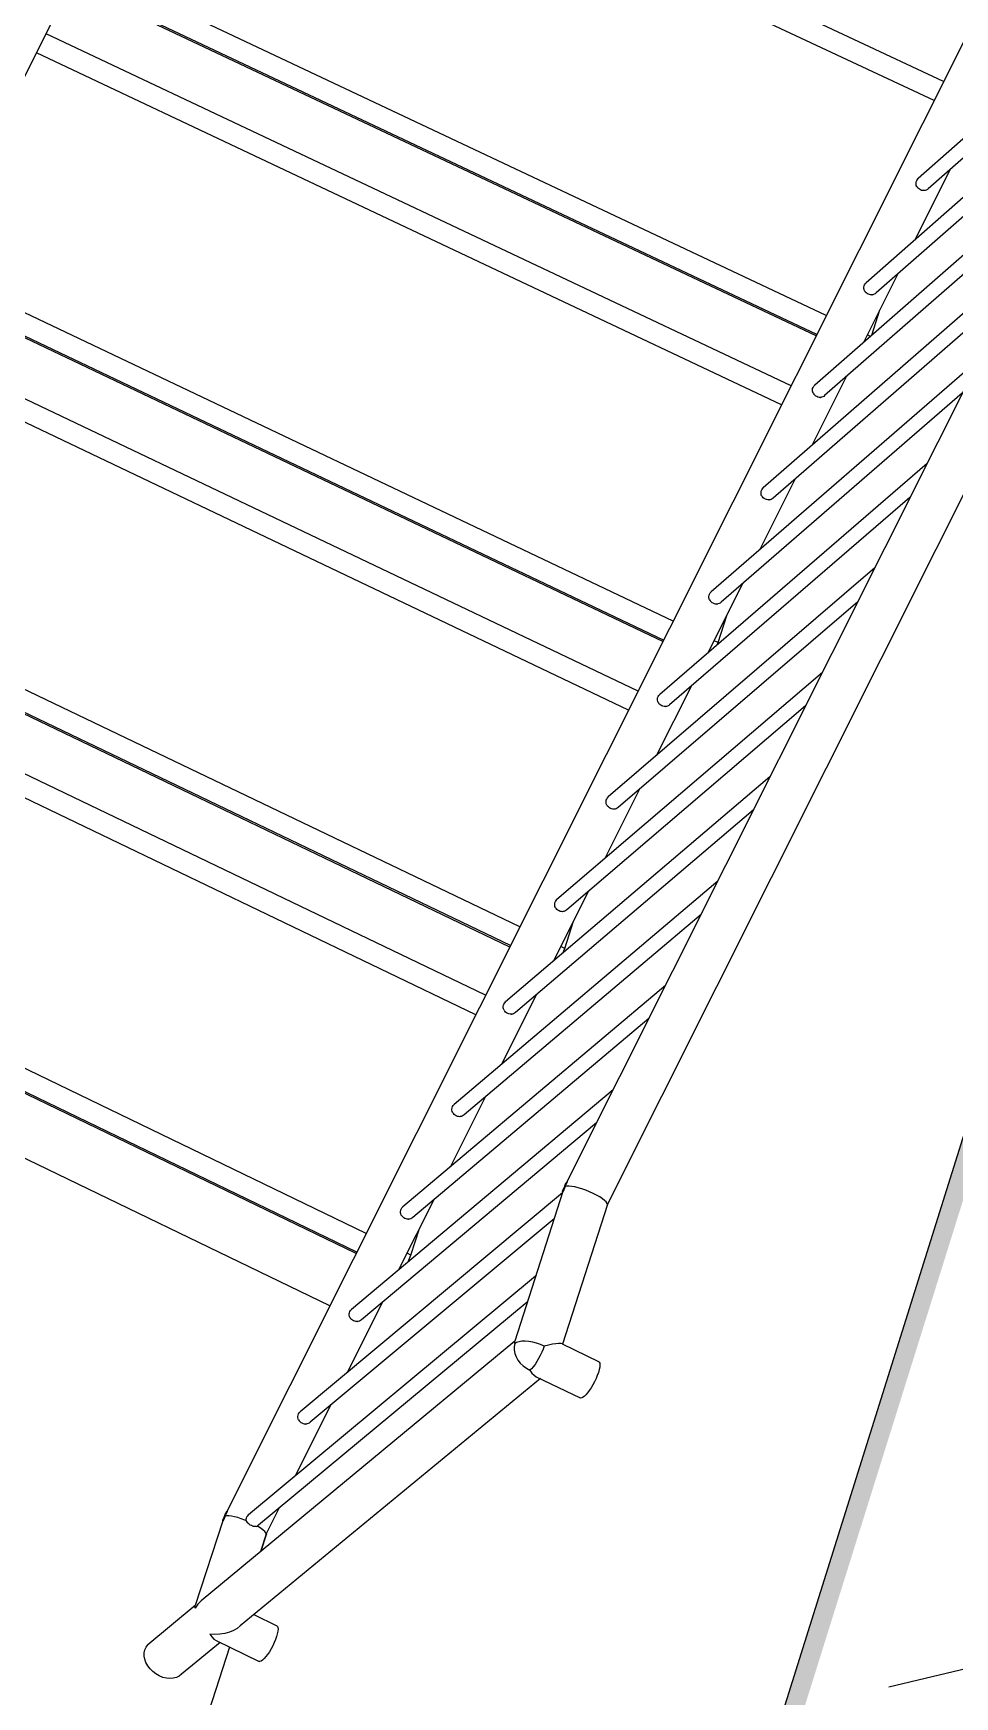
# Model space of a CAD drawing. Header units: millimetres. Extents: x 13967 to 26400, y -11617 to -3396.
# Drawn here: x 25211 to 25553, y -10038 to -9420 of the extents above; entities that cross this region are included whole.
import ezdxf

# ---------------------------------------------------------------- set-up
doc = ezdxf.new("R2010")
doc.units = ezdxf.units.MM
doc.header["$MEASUREMENT"] = 0
for name, color, linetype in [('NewA-Ee_25_10-M_WallsExternal', 7, 'Continuous'), ('NewA-Ee_35_10-M_StairsInternal', 7, 'Continuous'), ('NewA-Ss_25_15_60_05-M_BalustradeAndGuardingSystems', 7, 'Continuous')]:
    doc.layers.add(name, color=color, linetype=linetype)

# ---------------------------------------------------------------- blocks, each defined once
blk = doc.blocks.new('Section Elem_2_1', base_point=(20019.04, -7720.32))
at = {"layer": 'NewA-Ee_25_10-M_WallsExternal', "linetype": 'Continuous'}
h = blk.add_hatch(dxfattribs=at)
h.set_pattern_fill('Insulation_0001', color=256, style=0, pattern_type=2)
h.set_pattern_definition([(13.4264, (20019.04, -7720.32), (-67.4042, 105.7122), []), (13.4264, (20005.55, -7699.18), (-67.4042, 105.7122), [])])
h.paths.add_polyline_path([(25458.98, -10259.02), (25451.65, -10282.56), (25479.94, -10296.49), (26254.06, -7795.12), (26229.1, -7784.7), (26224.15, -7800.61)])
h = blk.add_hatch(dxfattribs=at)
h.set_pattern_fill('Plaster_0001', color=256, style=0, pattern_type=2)
h.set_pattern_definition([(335.569, (20019.036, -7720.324), (7.73549, 24.71014), [0, -20.93888]), (335.569, (20032.436, -7712.3), (7.73549, 24.71014), [0, -20.93888])])
h.paths.add_polyline_path([(25433.58, -10222.12), (25440.14, -10225.35), (26200.36, -7795.31), (26194.55, -7792.88)])
for p, q in [((25862, -8854.46), (25435.29, -10216.67)), ((25297.55, -9977.82), (25295.43, -9984.34)), ((25283.87, -10019.91), (25208.54, -10251.69))]:
    blk.add_line(p, q, dxfattribs=at)
blk = doc.blocks.new('Section Elem_103_1', base_point=(20019.04, -7720.32))
at = {"layer": 'NewA-Ee_35_10-M_StairsInternal', "linetype": 'Continuous'}
for p, q in [((25549.14, -9438.12), (25271.87, -9308.09)), ((25545.57, -9445.25), (25268.33, -9315.17)), ((25505.55, -9525.11), (25228.64, -9394.46)), ((25501.75, -9532.69), (25224.87, -9401.98)), ((25502.02, -9532.15), (25225.14, -9401.44)), ((25492.45, -9551.26), (25215.65, -9420.41)), ((25488.89, -9558.35), (25212.12, -9427.46)), ((25448.62, -9638.71), (25172.18, -9507.24)), ((25444.85, -9646.25), (25168.43, -9514.73)), ((25445.11, -9645.73), (25168.7, -9514.21)), ((25522.46, -9532.42), (25525.47, -9523.01)), ((25435.63, -9664.64), (25159.29, -9532.99)), ((25521.96, -9532.85), (25520.81, -9532.31)), ((25432.09, -9671.71), (25155.78, -9540)), ((25391.71, -9752.28), (25115.74, -9619.99)), ((25387.96, -9759.78), (25112.01, -9627.44)), ((25388.21, -9759.27), (25112.27, -9626.93)), ((25465.31, -9646.65), (25468.54, -9636.61)), ((25378.98, -9777.7), (25103.11, -9645.23)), ((25465.31, -9646.65), (25463.86, -9645.96)), ((25464.97, -9647.49), (25465.31, -9646.65)), ((25375.36, -9784.92), (25099.52, -9652.4)), ((25334.61, -9866.23), (25064.91, -9735.94)), ((25330.87, -9873.69), (25062.21, -9743.83)), ((25331.12, -9873.19), (25062.39, -9743.3)), ((25408.38, -9760.27), (25411.64, -9750.16)), ((25408.38, -9760.27), (25406.92, -9759.57)), ((25407.64, -9762.08), (25408.38, -9760.27)), ((25321.11, -9893.17), (25055.16, -9764.44)), ((25351.2, -9874.25), (25354.4, -9864.37)), ((25351.2, -9874.25), (25349.79, -9873.57)), ((25350.22, -9876.71), (25351.2, -9874.25))]:
    blk.add_line(p, q, dxfattribs=at)
blk = doc.blocks.new('Section Elem_108_1', base_point=(20019.04, -7720.32))
at = {"layer": 'NewA-Ss_25_15_60_05-M_BalustradeAndGuardingSystems', "linetype": 'Continuous'}
for p, q in [((25812.85, -8911.87), (25282.73, -9969.77)), ((25080.52, -9690.35), (25369.96, -9112.14)), ((25702.76, -9261.29), (25409.04, -9847.3)), ((25424.11, -9855.74), (25716.5, -9272.41)), ((25640.83, -9384.85), (25539.72, -9474.19)), ((25634.33, -9397.82), (25543.43, -9478.03)), ((25621.07, -9424.27), (25520.33, -9512.9)), ((25614.61, -9437.17), (25524.03, -9516.73)), ((25601.61, -9463.09), (25501.23, -9551.01)), ((25595.18, -9475.92), (25504.93, -9554.85)), ((25538.59, -9496.83), (25551.65, -9470.77)), ((25538.88, -9475.89), (25538.96, -9475.43)), ((25538.88, -9476.34), (25538.88, -9475.89)), ((25538.96, -9475.43), (25539.13, -9474.99)), ((25539.13, -9474.99), (25539.39, -9474.57)), ((25539.39, -9474.57), (25539.72, -9474.19)), ((25539.72, -9474.19), (25539.83, -9474.1)), ((25538.98, -9476.78), (25538.88, -9476.34)), ((25539.17, -9477.19), (25538.98, -9476.78)), ((25539.17, -9477.19), (25539.37, -9477.47)), ((25539.43, -9477.56), (25539.37, -9477.47)), ((25539.74, -9477.91), (25539.43, -9477.56)), ((25540.11, -9478.2), (25539.74, -9477.91)), ((25540.53, -9478.41), (25540.11, -9478.2)), ((25540.95, -9478.59), (25540.53, -9478.41)), ((25541.39, -9478.69), (25540.95, -9478.59)), ((25541.85, -9478.7), (25541.39, -9478.69)), ((25541.85, -9478.7), (25541.96, -9478.68)), ((25542.28, -9478.65), (25541.96, -9478.68)), ((25542.69, -9478.52), (25542.28, -9478.65)), ((25543.08, -9478.31), (25542.69, -9478.52)), ((25543.43, -9478.03), (25543.08, -9478.31)), ((25543.45, -9478), (25543.43, -9478.03)), ((25582.16, -9501.9), (25482.13, -9589.12)), ((25519.43, -9535.07), (25532.22, -9509.54)), ((25519.74, -9513.69), (25520, -9513.27)), ((25520, -9513.27), (25520.33, -9512.9)), ((25520.33, -9512.9), (25520.44, -9512.81)), ((25575.76, -9514.67), (25485.82, -9592.97)), ((25519.48, -9514.59), (25519.56, -9514.13)), ((25519.49, -9515.04), (25519.48, -9514.59)), ((25519.58, -9515.48), (25519.49, -9515.04)), ((25519.56, -9514.13), (25519.74, -9513.69)), ((25519.77, -9515.89), (25519.58, -9515.48)), ((25519.77, -9515.89), (25519.98, -9516.17)), ((25520.03, -9516.27), (25519.98, -9516.17)), ((25520.34, -9516.62), (25520.03, -9516.27)), ((25520.71, -9516.9), (25520.34, -9516.62)), ((25521.13, -9517.12), (25520.71, -9516.9)), ((25521.55, -9517.3), (25521.13, -9517.12)), ((25522, -9517.4), (25521.55, -9517.3)), ((25522.45, -9517.41), (25522, -9517.4)), ((25522.45, -9517.41), (25522.56, -9517.39)), ((25522.88, -9517.36), (25522.56, -9517.39)), ((25523.29, -9517.23), (25522.88, -9517.36)), ((25523.68, -9517.02), (25523.29, -9517.23)), ((25524.03, -9516.73), (25523.68, -9517.02)), ((25562.41, -9541.31), (25462.74, -9627.81)), ((25500.26, -9573.31), (25513.09, -9547.71)), ((25556.05, -9554), (25466.43, -9631.67)), ((25500.38, -9552.71), (25500.46, -9552.25)), ((25500.39, -9553.16), (25500.38, -9552.71)), ((25500.48, -9553.6), (25500.39, -9553.16)), ((25500.46, -9552.25), (25500.64, -9551.81)), ((25500.67, -9554.01), (25500.48, -9553.6)), ((25500.64, -9551.81), (25500.89, -9551.39)), ((25500.67, -9554.01), (25500.87, -9554.29)), ((25500.93, -9554.39), (25500.87, -9554.29)), ((25500.89, -9551.39), (25501.23, -9551.01)), ((25501.24, -9554.73), (25500.93, -9554.39)), ((25501.23, -9551.01), (25501.34, -9550.92)), ((25501.61, -9555.02), (25501.24, -9554.73)), ((25502.03, -9555.24), (25501.61, -9555.02)), ((25502.45, -9555.42), (25502.03, -9555.24)), ((25502.89, -9555.52), (25502.45, -9555.42)), ((25503.35, -9555.53), (25502.89, -9555.52)), ((25503.35, -9555.53), (25503.46, -9555.51)), ((25503.78, -9555.48), (25503.46, -9555.51)), ((25504.19, -9555.35), (25503.78, -9555.48)), ((25504.58, -9555.14), (25504.19, -9555.35)), ((25504.93, -9554.85), (25504.58, -9555.14)), ((25542.96, -9580.11), (25443.65, -9665.92)), ((25480.81, -9612.13), (25493.96, -9585.88)), ((25536.63, -9592.74), (25447.34, -9669.77)), ((25481.28, -9590.82), (25481.37, -9590.36)), ((25481.29, -9591.27), (25481.28, -9590.82)), ((25481.38, -9591.71), (25481.29, -9591.27)), ((25481.37, -9590.36), (25481.54, -9589.92)), ((25481.57, -9592.12), (25481.38, -9591.71)), ((25481.54, -9589.92), (25481.8, -9589.5)), ((25481.57, -9592.12), (25481.77, -9592.4)), ((25481.83, -9592.5), (25481.77, -9592.4)), ((25481.8, -9589.5), (25482.13, -9589.12)), ((25482.14, -9592.85), (25481.83, -9592.5)), ((25482.13, -9589.12), (25482.24, -9589.03)), ((25482.51, -9593.14), (25482.14, -9592.85)), ((25482.93, -9593.36), (25482.51, -9593.14)), ((25483.35, -9593.53), (25482.93, -9593.36)), ((25483.79, -9593.63), (25483.35, -9593.53)), ((25484.25, -9593.64), (25483.79, -9593.63)), ((25484.25, -9593.64), (25484.36, -9593.63)), ((25484.68, -9593.59), (25484.36, -9593.63)), ((25485.09, -9593.47), (25484.68, -9593.59)), ((25485.47, -9593.26), (25485.09, -9593.47)), ((25485.82, -9592.97), (25485.47, -9593.26)), ((25523.51, -9618.91), (25424.55, -9704.01)), ((25461.65, -9650.36), (25474.54, -9624.64)), ((25461.89, -9629.51), (25461.98, -9629.05)), ((25461.9, -9629.96), (25461.89, -9629.51)), ((25461.99, -9630.4), (25461.9, -9629.96)), ((25461.98, -9629.05), (25462.15, -9628.61)), ((25462.18, -9630.81), (25461.99, -9630.4)), ((25462.15, -9628.61), (25462.41, -9628.19)), ((25462.18, -9630.81), (25462.38, -9631.1)), ((25462.41, -9628.19), (25462.74, -9627.81)), ((25462.74, -9627.81), (25462.85, -9627.72)), ((25517.22, -9631.48), (25428.24, -9707.87)), ((25462.44, -9631.19), (25462.38, -9631.1)), ((25462.75, -9631.54), (25462.44, -9631.19)), ((25463.12, -9631.83), (25462.75, -9631.54)), ((25463.54, -9632.05), (25463.12, -9631.83)), ((25463.96, -9632.23), (25463.54, -9632.05)), ((25464.4, -9632.33), (25463.96, -9632.23)), ((25464.86, -9632.34), (25464.4, -9632.33)), ((25464.86, -9632.34), (25464.97, -9632.32)), ((25465.29, -9632.29), (25464.97, -9632.32)), ((25465.7, -9632.16), (25465.29, -9632.29)), ((25466.08, -9631.95), (25465.7, -9632.16)), ((25466.43, -9631.67), (25466.08, -9631.95)), ((25504.07, -9657.71), (25405.46, -9742.11)), ((25442.49, -9688.59), (25455.42, -9662.8)), ((25442.8, -9667.61), (25442.88, -9667.15)), ((25442.8, -9668.06), (25442.8, -9667.61)), ((25442.88, -9667.15), (25443.06, -9666.71)), ((25443.06, -9666.71), (25443.31, -9666.29)), ((25443.31, -9666.29), (25443.65, -9665.92)), ((25443.65, -9665.92), (25443.76, -9665.82)), ((25497.8, -9670.2), (25409.15, -9745.97)), ((25442.9, -9668.5), (25442.8, -9668.06)), ((25443.09, -9668.92), (25442.9, -9668.5)), ((25443.09, -9668.92), (25443.29, -9669.2)), ((25443.35, -9669.29), (25443.29, -9669.2)), ((25443.65, -9669.64), (25443.35, -9669.29)), ((25444.02, -9669.93), (25443.65, -9669.64)), ((25444.44, -9670.16), (25444.02, -9669.93)), ((25444.86, -9670.33), (25444.44, -9670.16)), ((25445.3, -9670.43), (25444.86, -9670.33)), ((25445.76, -9670.45), (25445.3, -9670.43)), ((25445.76, -9670.45), (25445.87, -9670.43)), ((25446.19, -9670.4), (25445.87, -9670.43)), ((25446.6, -9670.27), (25446.19, -9670.4)), ((25446.99, -9670.06), (25446.6, -9670.27)), ((25447.34, -9669.77), (25446.99, -9670.06)), ((25484.62, -9696.5), (25386.38, -9780.2)), ((25423.34, -9726.81), (25436.29, -9700.96)), ((25423.79, -9705.25), (25423.96, -9704.81)), ((25423.96, -9704.81), (25424.22, -9704.39)), ((25424.22, -9704.39), (25424.55, -9704.01)), ((25424.55, -9704.01), (25424.67, -9703.92)), ((25478.4, -9708.93), (25390.06, -9784.06)), ((25423.71, -9705.71), (25423.79, -9705.25)), ((25423.71, -9706.16), (25423.71, -9705.71)), ((25423.81, -9706.6), (25423.71, -9706.16)), ((25423.99, -9707.02), (25423.81, -9706.6)), ((25423.99, -9707.02), (25424.2, -9707.3)), ((25424.25, -9707.39), (25424.2, -9707.3)), ((25424.56, -9707.74), (25424.25, -9707.39)), ((25424.93, -9708.03), (25424.56, -9707.74)), ((25425.35, -9708.26), (25424.93, -9708.03)), ((25425.77, -9708.44), (25425.35, -9708.26)), ((25426.21, -9708.53), (25425.77, -9708.44)), ((25426.67, -9708.55), (25426.21, -9708.53)), ((25426.67, -9708.55), (25426.78, -9708.53)), ((25427.1, -9708.5), (25426.78, -9708.53)), ((25427.51, -9708.37), (25427.1, -9708.5)), ((25427.89, -9708.16), (25427.51, -9708.37)), ((25428.24, -9707.87), (25427.89, -9708.16)), ((25465.18, -9735.29), (25367.29, -9818.28)), ((25404.19, -9765.02), (25417.17, -9739.11)), ((25405.46, -9742.11), (25405.58, -9742.01)), ((25458.99, -9747.65), (25370.97, -9822.15)), ((25404.62, -9743.8), (25404.7, -9743.34)), ((25404.62, -9744.26), (25404.62, -9743.8)), ((25404.72, -9744.7), (25404.62, -9744.26)), ((25404.7, -9743.34), (25404.88, -9742.9)), ((25404.9, -9745.11), (25404.72, -9744.7)), ((25404.88, -9742.9), (25405.13, -9742.48)), ((25404.9, -9745.11), (25405.11, -9745.39)), ((25405.16, -9745.49), (25405.11, -9745.39)), ((25405.13, -9742.48), (25405.46, -9742.11)), ((25405.47, -9745.84), (25405.16, -9745.49)), ((25405.84, -9746.13), (25405.47, -9745.84)), ((25406.26, -9746.35), (25405.84, -9746.13)), ((25406.68, -9746.53), (25406.26, -9746.35)), ((25407.12, -9746.63), (25406.68, -9746.53)), ((25407.58, -9746.64), (25407.12, -9746.63)), ((25407.58, -9746.64), (25407.68, -9746.63)), ((25408, -9746.6), (25407.68, -9746.63)), ((25408.41, -9746.47), (25408, -9746.6)), ((25408.8, -9746.26), (25408.41, -9746.47)), ((25409.15, -9745.97), (25408.8, -9746.26)), ((25445.75, -9774.07), (25348.21, -9856.36)), ((25385.04, -9803.23), (25398.05, -9777.27)), ((25385.53, -9781.89), (25385.61, -9781.43)), ((25385.53, -9782.34), (25385.53, -9781.89)), ((25385.63, -9782.79), (25385.53, -9782.34)), ((25385.61, -9781.43), (25385.79, -9780.99)), ((25385.82, -9783.2), (25385.63, -9782.79)), ((25385.79, -9780.99), (25386.05, -9780.57)), ((25385.82, -9783.2), (25386.02, -9783.48)), ((25386.07, -9783.58), (25386.02, -9783.48)), ((25386.05, -9780.57), (25386.38, -9780.2)), ((25386.38, -9783.93), (25386.07, -9783.58)), ((25386.38, -9780.2), (25386.49, -9780.1)), ((25386.75, -9784.22), (25386.38, -9783.93)), ((25387.17, -9784.44), (25386.75, -9784.22)), ((25387.59, -9784.62), (25387.17, -9784.44)), ((25388.03, -9784.72), (25387.59, -9784.62)), ((25388.49, -9784.74), (25388.03, -9784.72)), ((25388.49, -9784.74), (25388.59, -9784.72)), ((25388.91, -9784.69), (25388.59, -9784.72)), ((25389.32, -9784.56), (25388.91, -9784.69)), ((25389.71, -9784.35), (25389.32, -9784.56)), ((25390.06, -9784.06), (25389.71, -9784.35)), ((25439.58, -9786.36), (25351.89, -9860.24)), ((25426.31, -9812.85), (25329.13, -9894.43)), ((25365.89, -9841.44), (25378.94, -9815.41)), ((25366.44, -9819.97), (25366.53, -9819.52)), ((25366.45, -9820.43), (25366.44, -9819.97)), ((25366.55, -9820.87), (25366.45, -9820.43)), ((25366.53, -9819.52), (25366.7, -9819.07)), ((25366.73, -9821.29), (25366.55, -9820.87)), ((25366.7, -9819.07), (25366.96, -9818.66)), ((25366.73, -9821.29), (25366.93, -9821.57)), ((25366.99, -9821.67), (25366.93, -9821.57)), ((25366.96, -9818.66), (25367.29, -9818.28)), ((25367.29, -9822.02), (25366.99, -9821.67)), ((25367.66, -9822.31), (25367.29, -9822.02)), ((25368.08, -9822.53), (25367.66, -9822.31)), ((25370.62, -9822.44), (25370.24, -9822.65)), ((25370.97, -9822.15), (25370.62, -9822.44)), ((25420.18, -9825.07), (25332.8, -9898.32)), ((25368.5, -9822.71), (25368.08, -9822.53)), ((25368.94, -9822.81), (25368.5, -9822.71)), ((25369.4, -9822.83), (25368.94, -9822.81)), ((25369.4, -9822.83), (25369.51, -9822.81)), ((25369.83, -9822.78), (25369.51, -9822.81)), ((25370.24, -9822.65), (25369.83, -9822.78)), ((25408.54, -9848.79), (25409.36, -9846.94)), ((25409.08, -9847.12), (25408.61, -9847.66)), ((25409.36, -9846.94), (25409.08, -9847.12)), ((25407.49, -9851.1), (25310.05, -9932.51)), ((25407.65, -9850.62), (25389.79, -9906.21)), ((25408.17, -9849.04), (25407.44, -9850.5)), ((25407.65, -9850.57), (25407.44, -9850.5)), ((25407.44, -9850.5), (25407.46, -9850.56)), ((25407.46, -9850.56), (25407.63, -9850.66)), ((25407.83, -9850.64), (25407.65, -9850.57)), ((25407.67, -9850.59), (25407.65, -9850.62)), ((25407.83, -9850.64), (25407.67, -9850.59)), ((25408.54, -9848.79), (25407.83, -9850.64)), ((25408.4, -9848.29), (25408.13, -9849.12)), ((25408.17, -9849.04), (25408.54, -9848.79)), ((25408.61, -9847.66), (25408.4, -9848.29)), ((25409.14, -9848.65), (25408.54, -9848.79)), ((25409.95, -9848.62), (25409.14, -9848.65)), ((25410.95, -9848.71), (25409.95, -9848.62)), ((25412.11, -9848.92), (25410.95, -9848.71)), ((25413.39, -9849.23), (25412.11, -9848.92)), ((25414.75, -9849.64), (25413.39, -9849.23)), ((25416.15, -9850.13), (25414.75, -9849.64)), ((25417.55, -9850.7), (25416.15, -9850.13)), ((25418.91, -9851.31), (25417.55, -9850.7)), ((25420.19, -9851.96), (25418.91, -9851.31)), ((25421.34, -9852.63), (25420.19, -9851.96)), ((25422.33, -9853.29), (25421.34, -9852.63)), ((25423.13, -9853.92), (25422.33, -9853.29)), ((25346.75, -9879.64), (25359.82, -9853.55)), ((25347.36, -9858.05), (25347.45, -9857.6)), ((25347.37, -9858.51), (25347.36, -9858.05)), ((25347.46, -9858.95), (25347.37, -9858.51)), ((25347.45, -9857.6), (25347.62, -9857.15)), ((25347.65, -9859.37), (25347.46, -9858.95)), ((25347.62, -9857.15), (25347.88, -9856.74)), ((25347.65, -9859.37), (25347.85, -9859.65)), ((25347.88, -9856.74), (25348.21, -9856.36)), ((25348.21, -9856.36), (25348.33, -9856.26)), ((25424.19, -9855.48), (25407.58, -9907.38)), ((25423.72, -9854.51), (25423.13, -9853.92)), ((25424.08, -9855.04), (25423.72, -9854.51)), ((25424.19, -9855.48), (25424.08, -9855.04)), ((25404.39, -9860.77), (25313.72, -9936.39)), ((25347.9, -9859.75), (25347.85, -9859.65)), ((25348.21, -9860.1), (25347.9, -9859.75)), ((25348.58, -9860.39), (25348.21, -9860.1)), ((25349, -9860.62), (25348.58, -9860.39)), ((25349.41, -9860.8), (25349, -9860.62)), ((25349.86, -9860.89), (25349.41, -9860.8)), ((25350.31, -9860.91), (25349.86, -9860.89)), ((25350.31, -9860.91), (25350.42, -9860.89)), ((25350.74, -9860.86), (25350.42, -9860.89)), ((25351.15, -9860.73), (25350.74, -9860.86)), ((25351.54, -9860.52), (25351.15, -9860.73)), ((25351.89, -9860.24), (25351.54, -9860.52)), ((25397.54, -9882.09), (25290.89, -9970.73)), ((25394.44, -9891.74), (25294.57, -9974.62)), ((25327.6, -9917.84), (25340.71, -9891.69)), ((25328.28, -9896.13), (25328.37, -9895.67)), ((25328.29, -9896.58), (25328.28, -9896.13)), ((25328.38, -9897.03), (25328.29, -9896.58)), ((25328.37, -9895.67), (25328.54, -9895.23)), ((25328.54, -9895.23), (25328.8, -9894.81)), ((25328.8, -9894.81), (25329.13, -9894.43)), ((25329.13, -9894.43), (25329.25, -9894.34)), ((25328.57, -9897.44), (25328.38, -9897.03)), ((25328.57, -9897.44), (25328.77, -9897.73)), ((25328.82, -9897.82), (25328.77, -9897.73)), ((25329.13, -9898.18), (25328.82, -9897.82)), ((25329.5, -9898.47), (25329.13, -9898.18)), ((25329.91, -9898.69), (25329.5, -9898.47)), ((25330.33, -9898.87), (25329.91, -9898.69)), ((25330.78, -9898.97), (25330.33, -9898.87)), ((25331.23, -9898.99), (25330.78, -9898.97)), ((25331.23, -9898.99), (25331.34, -9898.97)), ((25331.66, -9898.94), (25331.34, -9898.97)), ((25332.07, -9898.81), (25331.66, -9898.94)), ((25332.45, -9898.6), (25332.07, -9898.81)), ((25332.8, -9898.32), (25332.45, -9898.6)), ((25389.79, -9906.21), (25273.27, -10002.68)), ((25389.79, -9907.17), (25389.56, -9908.31)), ((25389.56, -9908.31), (25389.57, -9909.52)), ((25389.68, -9906.63), (25389.79, -9906.21)), ((25389.79, -9907.17), (25389.68, -9906.63)), ((25390.48, -9906.75), (25389.79, -9907.17)), ((25391.38, -9906.46), (25390.48, -9906.75)), ((25392.47, -9906.29), (25391.38, -9906.46)), ((25393.7, -9906.27), (25392.47, -9906.29)), ((25395.05, -9906.38), (25393.7, -9906.27)), ((25396.46, -9906.63), (25395.05, -9906.38)), ((25397.91, -9907.01), (25396.46, -9906.63)), ((25399.34, -9907.5), (25397.91, -9907.01)), ((25400.71, -9908.1), (25399.34, -9907.5)), ((25400.71, -9908.1), (25400.31, -9909.22)), ((25402.33, -9907.7), (25400.71, -9908.1)), ((25403.79, -9907.39), (25402.33, -9907.7)), ((25405.06, -9907.2), (25403.79, -9907.39)), ((25406.1, -9907.11), (25405.06, -9907.2)), ((25406.87, -9907.13), (25406.1, -9907.11)), ((25407.35, -9907.27), (25406.87, -9907.13)), ((25407.35, -9907.27), (25420.91, -9913.83)), ((25389.57, -9909.52), (25389.81, -9910.77)), ((25389.81, -9910.77), (25390.28, -9912.03)), ((25390.28, -9912.03), (25390.97, -9913.25)), ((25390.97, -9913.25), (25391.86, -9914.39)), ((25391.86, -9914.39), (25392.91, -9915.43)), ((25397.32, -9914.86), (25396.65, -9915.75)), ((25397.99, -9913.84), (25397.32, -9914.86)), ((25398.65, -9912.74), (25397.99, -9913.84)), ((25399.27, -9911.58), (25398.65, -9912.74)), ((25399.83, -9910.39), (25399.27, -9911.58)), ((25400.31, -9909.22), (25399.83, -9910.39)), ((25420.91, -9913.83), (25421.19, -9914.06)), ((25421.19, -9914.06), (25421.36, -9914.48)), ((25421.41, -9915.1), (25421.34, -9915.88)), ((25421.36, -9914.48), (25421.41, -9915.1)), ((25399.3, -9920.17), (25287.73, -10012.08)), ((25392.91, -9915.43), (25394.1, -9916.33)), ((25394.1, -9916.33), (25395.39, -9917.06)), ((25396, -9916.49), (25395.39, -9917.06)), ((25395.39, -9917.06), (25396.16, -9918.08)), ((25396.65, -9915.75), (25396, -9916.49)), ((25396.16, -9918.08), (25396.97, -9918.88)), ((25396.97, -9918.88), (25397.79, -9919.44)), ((25397.79, -9919.44), (25414.13, -9927.34)), ((25419.42, -9921.32), (25418.8, -9922.48)), ((25419.98, -9920.13), (25419.42, -9921.32)), ((25420.47, -9918.96), (25419.98, -9920.13)), ((25420.86, -9917.84), (25420.47, -9918.96)), ((25421.16, -9916.8), (25420.86, -9917.84)), ((25421.34, -9915.88), (25421.16, -9916.8)), ((25414.51, -9927.37), (25414.13, -9927.34)), ((25414.99, -9927.19), (25414.51, -9927.37)), ((25415.53, -9926.81), (25414.99, -9927.19)), ((25416.14, -9926.24), (25415.53, -9926.81)), ((25416.8, -9925.49), (25416.14, -9926.24)), ((25417.47, -9924.6), (25416.8, -9925.49)), ((25418.15, -9923.59), (25417.47, -9924.6)), ((25418.8, -9922.48), (25418.15, -9923.59)), ((25308.38, -9956.19), (25321.6, -9929.82)), ((25309.29, -9933.74), (25309.46, -9933.3)), ((25309.46, -9933.3), (25309.72, -9932.88)), ((25309.72, -9932.88), (25310.05, -9932.51)), ((25310.05, -9932.51), (25310.17, -9932.41)), ((25309.2, -9934.2), (25309.29, -9933.74)), ((25309.21, -9934.66), (25309.2, -9934.2)), ((25309.3, -9935.1), (25309.21, -9934.66)), ((25309.49, -9935.51), (25309.3, -9935.1)), ((25309.49, -9935.51), (25309.69, -9935.8)), ((25309.74, -9935.9), (25309.69, -9935.8)), ((25310.05, -9936.25), (25309.74, -9935.9)), ((25310.42, -9936.54), (25310.05, -9936.25)), ((25310.83, -9936.77), (25310.42, -9936.54)), ((25311.25, -9936.95), (25310.83, -9936.77)), ((25311.7, -9937.05), (25311.25, -9936.95)), ((25312.15, -9937.06), (25311.7, -9937.05)), ((25312.15, -9937.06), (25312.26, -9937.05)), ((25312.58, -9937.02), (25312.26, -9937.05)), ((25312.99, -9936.89), (25312.58, -9937.02)), ((25313.37, -9936.68), (25312.99, -9936.89)), ((25313.72, -9936.39), (25313.37, -9936.68)), ((25282.1, -9970.73), (25281.84, -9971.54)), ((25282.3, -9970.13), (25282.1, -9970.73)), ((25282.19, -9971.31), (25283.02, -9969.44)), ((25282.74, -9969.61), (25282.3, -9970.13)), ((25283.02, -9969.44), (25282.74, -9969.61)), ((25290.56, -9971.11), (25290.89, -9970.73)), ((25290.89, -9970.73), (25291.01, -9970.63)), ((25297.34, -9978.24), (25302.41, -9968.11)), ((25281.36, -9973.02), (25271.1, -10004.48)), ((25281.84, -9971.54), (25281.15, -9972.91)), ((25281.35, -9972.99), (25281.15, -9972.91)), ((25281.15, -9972.91), (25281.19, -9972.95)), ((25281.19, -9972.95), (25281.35, -9973.03)), ((25281.51, -9973.06), (25281.35, -9972.99)), ((25281.51, -9973.06), (25281.36, -9973)), ((25282.19, -9971.31), (25281.51, -9973.06)), ((25281.82, -9971.59), (25281.84, -9971.54)), ((25281.84, -9971.54), (25282.19, -9971.31)), ((25282.76, -9971.19), (25282.19, -9971.31)), ((25283.54, -9971.18), (25282.76, -9971.19)), ((25284.5, -9971.28), (25283.54, -9971.18)), ((25285.62, -9971.5), (25284.5, -9971.28)), ((25286.85, -9971.82), (25285.62, -9971.5)), ((25288.18, -9972.23), (25286.85, -9971.82)), ((25289.54, -9972.72), (25288.18, -9972.23)), ((25290.06, -9972.94), (25289.54, -9972.72)), ((25290.05, -9972.42), (25290.13, -9971.97)), ((25290.05, -9972.88), (25290.05, -9972.42)), ((25290.05, -9972.88), (25290.06, -9972.94)), ((25290.22, -9973.27), (25290.06, -9972.94)), ((25290.13, -9971.97), (25290.31, -9971.52)), ((25290.47, -9973.63), (25290.22, -9973.27)), ((25290.31, -9971.52), (25290.56, -9971.11)), ((25290.47, -9973.63), (25290.71, -9973.88)), ((25290.78, -9973.96), (25290.71, -9973.88)), ((25291.13, -9974.28), (25290.78, -9973.96)), ((25291.52, -9974.56), (25291.13, -9974.28)), ((25291.94, -9974.78), (25291.52, -9974.56)), ((25292.35, -9974.96), (25291.94, -9974.78)), ((25292.77, -9975.08), (25292.35, -9974.96)), ((25293.18, -9975.13), (25292.77, -9975.08)), ((25293.18, -9975.13), (25293.28, -9975.13)), ((25293.56, -9975.13), (25293.28, -9975.13)), ((25293.9, -9975.06), (25293.56, -9975.13)), ((25293.9, -9975.06), (25294.17, -9974.93)), ((25294.22, -9974.91), (25294.17, -9974.93)), ((25294.6, -9975.18), (25294.17, -9974.93)), ((25294.57, -9974.62), (25294.22, -9974.91)), ((25295.57, -9975.83), (25294.6, -9975.18)), ((25296.36, -9976.44), (25295.57, -9975.83)), ((25296.95, -9977.01), (25296.36, -9976.44)), ((25297.43, -9977.94), (25295.33, -9984.42)), ((25297.31, -9977.52), (25296.95, -9977.01)), ((25297.43, -9977.94), (25297.31, -9977.52)), ((25297.41, -9978), (25297.43, -9977.94)), ((25271.1, -10004.48), (25253.46, -10019.08)), ((25270.97, -10004.9), (25271.1, -10004.48)), ((25271.06, -10005.45), (25270.97, -10004.9)), ((25272.07, -10003.99), (25271.06, -10005.45)), ((25273.27, -10002.68), (25272.07, -10003.99)), ((25273.41, -10002.57), (25273.27, -10002.68)), ((25292.86, -10007.86), (25301.41, -10012.02)), ((25285.3, -10013.74), (25283.75, -10014.38)), ((25286.64, -10012.97), (25285.3, -10013.74)), ((25287.73, -10012.08), (25286.64, -10012.97)), ((25301.41, -10012.02), (25301.66, -10012.26)), ((25301.77, -10014.07), (25301.58, -10014.99)), ((25301.66, -10012.26), (25301.81, -10012.69)), ((25301.85, -10013.3), (25301.77, -10014.07)), ((25301.81, -10012.69), (25301.85, -10013.3)), ((25252.34, -10020.94), (25252.79, -10019.94)), ((25252.79, -10019.94), (25253.46, -10019.08)), ((25253.46, -10019.08), (25253.55, -10019.01)), ((25280.32, -10018.18), (25265.96, -10030.01)), ((25276.47, -10015.17), (25277.24, -10016.16)), ((25278.34, -10015.25), (25276.47, -10015.17)), ((25277.24, -10016.16), (25278.04, -10016.93)), ((25278.04, -10016.93), (25278.85, -10017.47)), ((25280.21, -10015.14), (25278.34, -10015.25)), ((25278.85, -10017.47), (25278.93, -10017.5)), ((25278.85, -10017.47), (25294.78, -10025.24)), ((25282.03, -10014.85), (25280.21, -10015.14)), ((25283.75, -10014.38), (25282.03, -10014.85)), ((25299.87, -10019.42), (25299.26, -10020.56)), ((25300.42, -10018.26), (25299.87, -10019.42)), ((25300.89, -10017.11), (25300.42, -10018.26)), ((25301.29, -10016.01), (25300.89, -10017.11)), ((25301.58, -10014.99), (25301.29, -10016.01)), ((25252.1, -10022.06), (25252.34, -10020.94)), ((25252.1, -10023.25), (25252.1, -10022.06)), ((25252.33, -10024.47), (25252.1, -10023.25)), ((25252.78, -10025.7), (25252.33, -10024.47)), ((25253.45, -10026.9), (25252.78, -10025.7)), ((25295.14, -10025.28), (25294.78, -10025.24)), ((25295.58, -10025.11), (25295.14, -10025.28)), ((25296.11, -10024.75), (25295.58, -10025.11)), ((25296.69, -10024.2), (25296.11, -10024.75)), ((25297.32, -10023.48), (25296.69, -10024.2)), ((25297.97, -10022.62), (25297.32, -10023.48)), ((25298.63, -10021.63), (25297.97, -10022.62)), ((25299.26, -10020.56), (25298.63, -10021.63)), ((25254.3, -10028.02), (25253.45, -10026.9)), ((25255.32, -10029.04), (25254.3, -10028.02)), ((25256.47, -10029.92), (25255.32, -10029.04)), ((25257.72, -10030.64), (25256.47, -10029.92)), ((25259.03, -10031.17), (25257.72, -10030.64)), ((25260.36, -10031.5), (25259.03, -10031.17)), ((25261.67, -10031.62), (25260.36, -10031.5)), ((25262.93, -10031.53), (25261.67, -10031.62)), ((25264.08, -10031.22), (25262.93, -10031.53)), ((25265.1, -10030.71), (25264.08, -10031.22)), ((25265.96, -10030.01), (25265.1, -10030.71))]:
    blk.add_line(p, q, dxfattribs=at)

msp = doc.modelspace()

# ---------------------------------------------------------------- block references
at = {"layer": 'NewA-Ee_25_10-M_WallsExternal', "lineweight": 0}
msp.add_blockref('Section Elem_2_1', (20019.04, -7720.32), dxfattribs=at)
at = {"layer": 'NewA-Ee_35_10-M_StairsInternal', "lineweight": 0}
msp.add_blockref('Section Elem_103_1', (20019.04, -7720.32), dxfattribs=at)
at = {"layer": 'NewA-Ss_25_15_60_05-M_BalustradeAndGuardingSystems', "lineweight": 0}
msp.add_blockref('Section Elem_108_1', (20019.04, -7720.32), dxfattribs=at)

doc.saveas('drawing.dxf')
